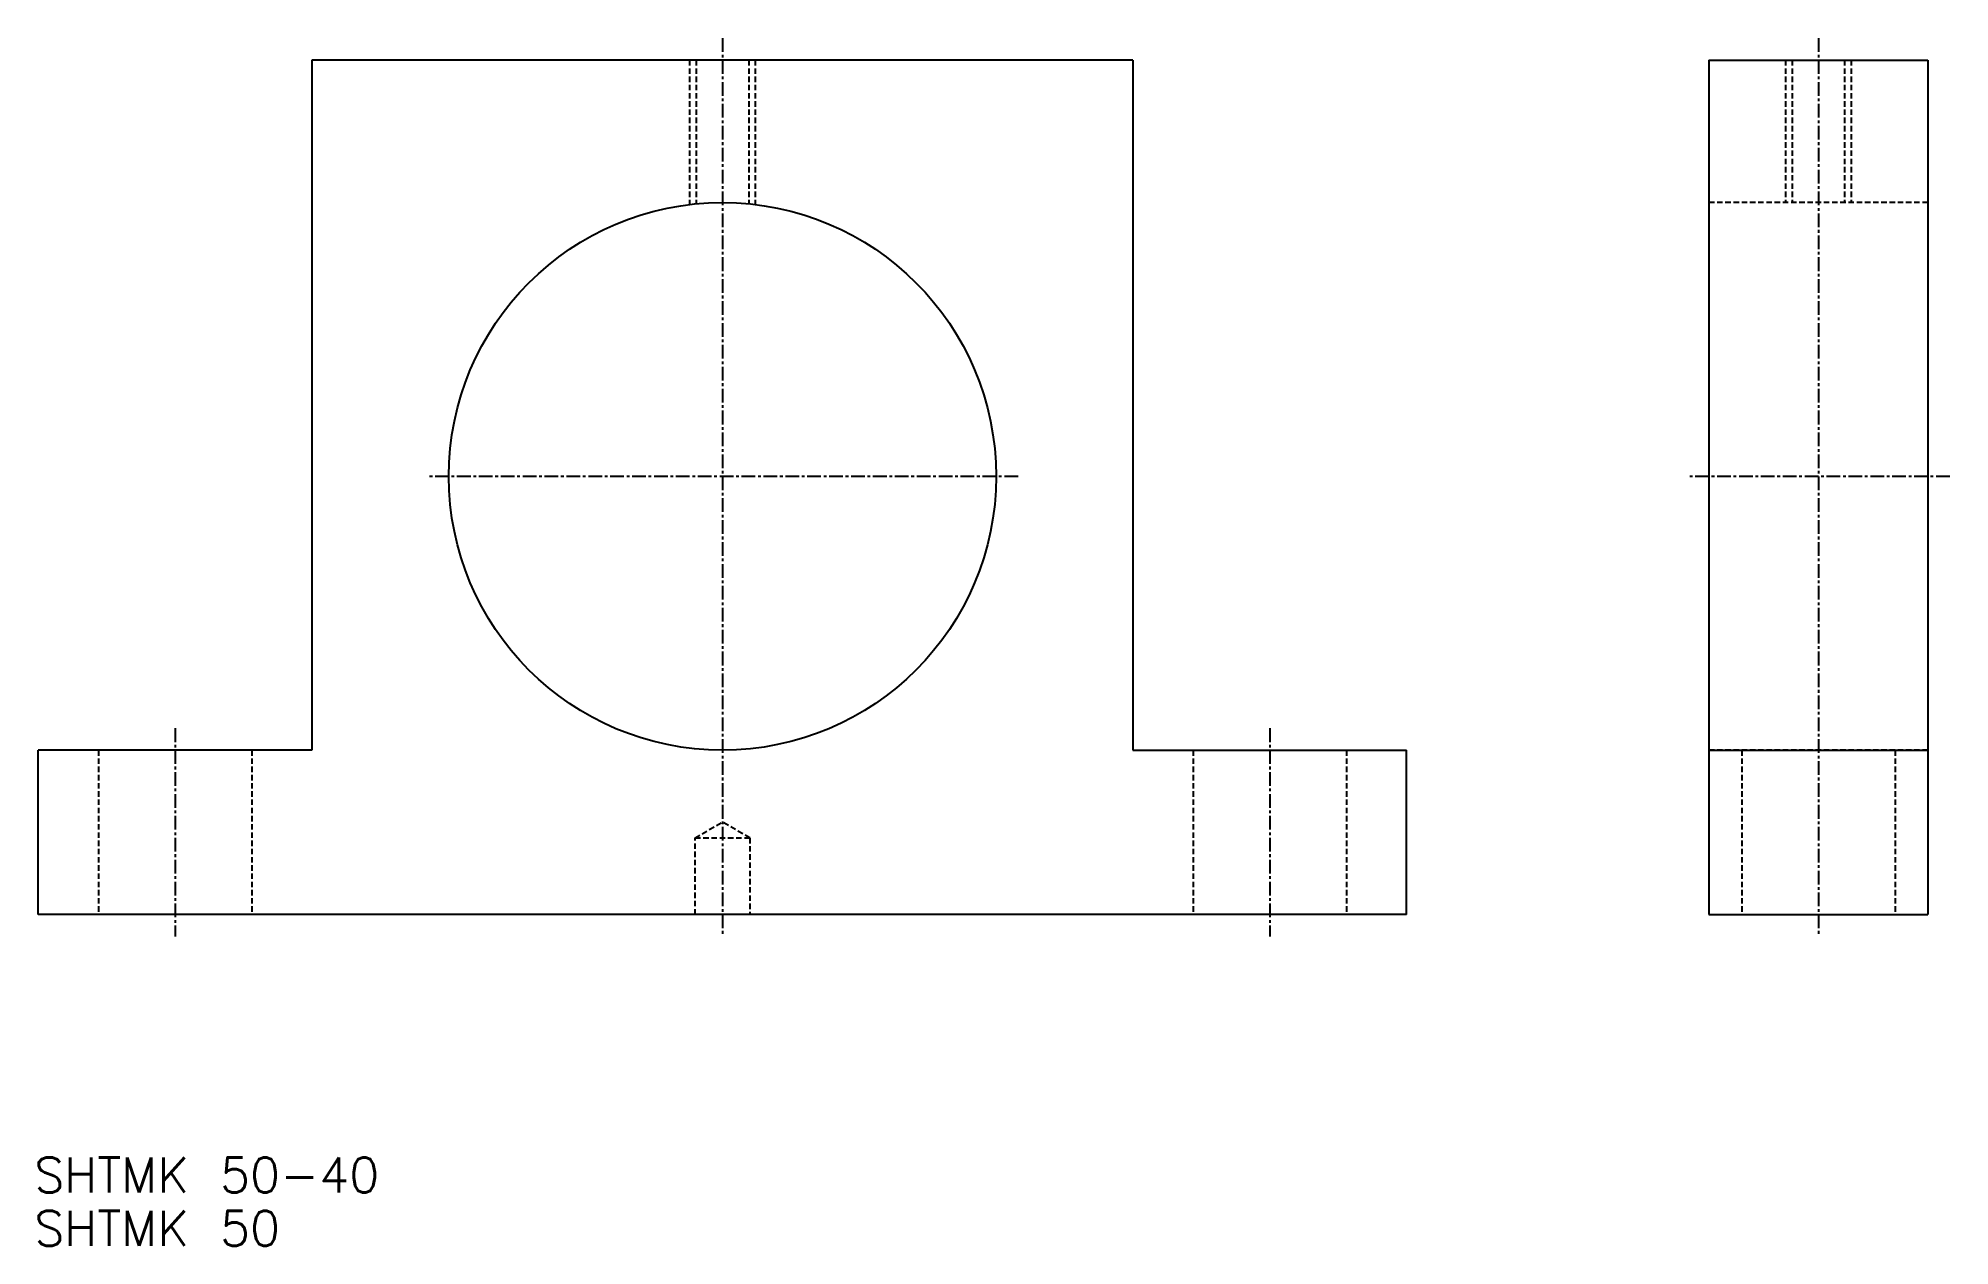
# Model space of a CAD drawing. Extents: x 2431 to 2605, y 23 to 133.
import ezdxf

# ---------------------------------------------------------------- set-up
doc = ezdxf.new("R2010")
doc.units = 0
doc.linetypes.add('CENTER', pattern=[2, 1.25, -0.25, 0.25, -0.25])
doc.linetypes.add('DASHED', pattern=[0.75, 0.5, -0.25])
doc.layers.get('0').update_dxf_attribs({"linetype": 'CONTINUOUS'})
doc.layers.add('CENTER', color=1, linetype='CENTER')
doc.styles.get("Standard").update_dxf_attribs({"font": 'txt.shx', "bigfont": 'bigfont.shx'})

msp = doc.modelspace()

# ---------------------------------------------------------------- linework, layer by layer
at = {"color": 7, "linetype": 'CONTINUOUS'}
for p, q in [((2530.68, 131.44), (2455.68, 131.44)), ((2455.68, 131.44), (2455.68, 68.44)), ((2530.68, 131.44), (2530.68, 68.44)), ((2583.29, 131.44), (2583.29, 53.44)), ((2583.29, 131.44), (2603.29, 131.44)), ((2603.29, 131.44), (2603.29, 53.44)), ((2455.68, 68.44), (2430.68, 68.44)), ((2430.68, 53.44), (2430.68, 68.44)), ((2530.68, 68.44), (2555.68, 68.44)), ((2555.68, 53.44), (2555.68, 68.44)), ((2583.29, 68.44), (2603.29, 68.44)), ((2555.68, 53.44), (2430.68, 53.44)), ((2493.18, 53.44), (2493.18, 53.44)), ((2493.18, 53.44), (2493.18, 53.44)), ((2493.18, 53.44), (2493.18, 53.44)), ((2493.18, 53.44), (2493.18, 53.44)), ((2493.18, 53.44), (2493.18, 53.44)), ((2518.18, 53.44), (2518.18, 53.44)), ((2524.43, 53.44), (2524.43, 53.44)), ((2583.29, 53.44), (2603.29, 53.44))]:
    msp.add_line(p, q, dxfattribs=at)
at = {"color": 3, "linetype": 'DASHED'}
for p, q in [((2490.18, 131.44), (2490.18, 118.26)), ((2490.78, 131.44), (2490.78, 118.32)), ((2495.58, 131.44), (2495.58, 118.32)), ((2496.18, 131.44), (2496.18, 118.26)), ((2590.29, 131.44), (2590.29, 118.44)), ((2590.89, 131.44), (2590.89, 118.44)), ((2595.69, 131.44), (2595.69, 118.44)), ((2596.29, 131.44), (2596.29, 118.44)), ((2603.29, 118.44), (2583.29, 118.44)), ((2436.18, 68.44), (2436.18, 53.44)), ((2450.18, 68.44), (2450.18, 53.44)), ((2536.18, 68.44), (2536.18, 53.44)), ((2550.18, 68.44), (2550.18, 53.44)), ((2603.29, 68.44), (2583.29, 68.44)), ((2586.29, 68.44), (2586.29, 53.44)), ((2600.29, 68.44), (2600.29, 53.44)), ((2490.68, 60.44), (2493.18, 61.88)), ((2495.68, 60.44), (2493.18, 61.88)), ((2490.68, 53.44), (2490.68, 60.44)), ((2490.68, 60.44), (2495.68, 60.44)), ((2495.68, 60.44), (2495.68, 53.44))]:
    msp.add_line(p, q, dxfattribs=at)
at = {"color": 7, "linetype": 'CONTINUOUS'}
msp.add_circle((2493.18, 93.44), 25, dxfattribs=at)
at = {"layer": 'CENTER', "color": 1, "linetype": 'CENTER'}
for p, q in [((2493.18, 133.44), (2493.18, 51.44)), ((2593.29, 133.44), (2593.29, 51.44)), ((2520.18, 93.44), (2466.18, 93.44)), ((2605.29, 93.44), (2581.29, 93.44)), ((2443.18, 70.44), (2443.18, 51.44)), ((2543.18, 70.44), (2543.18, 51.44))]:
    msp.add_line(p, q, dxfattribs=at)

# ---------------------------------------------------------------- texts
at = {"color": 7, "linetype": 'CONTINUOUS'}
for s, p in [('SHTMK 50-40', (2430.31, 28.06)), ('SHTMK 50', (2430.31, 23.2))]:
    msp.add_text(s, height=3.2, dxfattribs=at).set_placement(p)

doc.saveas('drawing.dxf')
